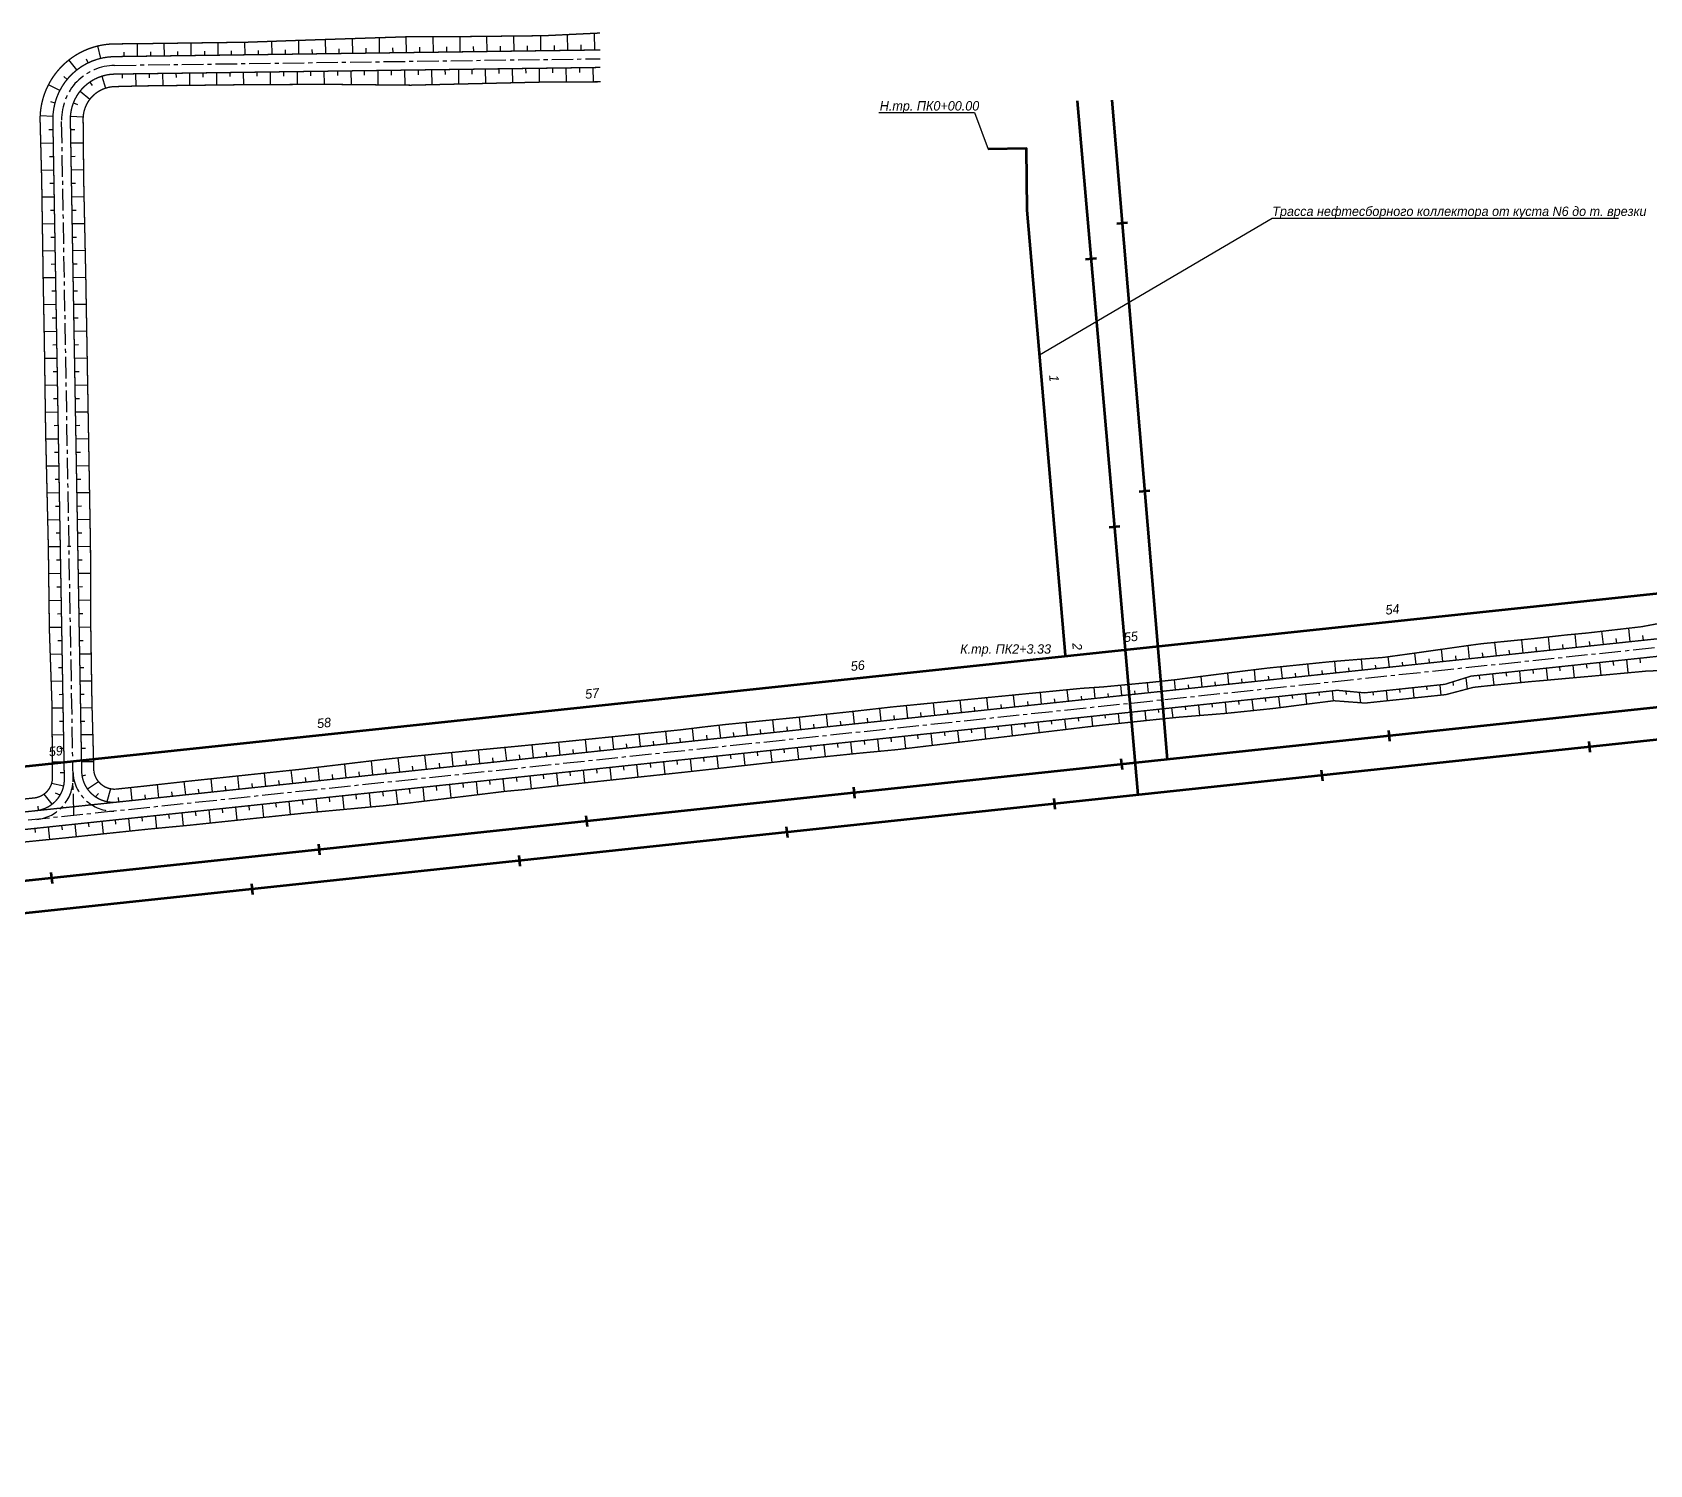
# Model space of a CAD drawing. Extents: x 5370511 to 5386565, y 1010429 to 1053793.
# Drawn here: x 5376221 to 5376822, y 1040066 to 1040598 of the extents above; entities that cross this region are included whole.
import ezdxf

# ---------------------------------------------------------------- set-up
doc = ezdxf.new("R2010")
doc.units = 0
doc.linetypes.add('осевая2', pattern=[12.5, 8, -1.5, 1.5, -1.5])
for name, color, linetype in [('АД_ось', 7, 'CONTINUOUS'), ('АД_откосы', 7, 'CONTINUOUS'), ('ТРАССА_НЕФТЕПРОВОД_ANNO', 7, 'CONTINUOUS')]:
    doc.layers.add(name, color=color, linetype=linetype)
for name, color, linetype, lineweight in [('ГИП_ТРАССА_ВЛ_6', 1, 'CONTINUOUS', 25), ('ГИП_ТРАССА_НЕФТЕПРОВОДА', 6, 'CONTINUOUS', 25), ('ТРАССА_ВЛ', 1, 'CONTINUOUS', 25)]:
    doc.layers.add(name, color=color, linetype=linetype, lineweight=lineweight)
doc.styles.add('D431', font='', dxfattribs={"height": 3.5})
doc.styles.get('D431').set_extended_font_data('Do431', italic=True)

# ---------------------------------------------------------------- blocks, each defined once
blk = doc.blocks.new('ад_откосы')
at = {"layer": 'АД_ось', "color": 253, "linetype": 'осевая2'}
for points in [[(5376236.04, 1040306.83), (5376231.521, 1040565.347, -0.4153191), (5376251.244, 1040585.695), (5376431.8, 1040588.17)], [(5379693.882, 1039665.873), (5379644.05, 1039668.986, -0.0429375), (5379618.617, 1039672.783), (5379407.12, 1039723.2), (5378855.63, 1039870.56), (5378300.052, 1040008.124, 0.0262377), (5378269.156, 1040014.074), (5378244.297, 1040017.521, -0.1476961), (5378212.78, 1040032.016), (5378209.117, 1040035.257, 0.1754352), (5378171.139, 1040050.294), (5378140.141, 1040051.214, -0.0533097), (5378108.542, 1040055.545), (5377962.769, 1040091.636, -0.0161075), (5377900.775, 1040109.122), (5377046.444, 1040380.086, 0.103557), (5376985.281, 1040386.269), (5375889.766, 1040270.121, -0.0423124), (5375864.429, 1040269.587), (5375818.7, 1040272.496, 0.0759127), (5375773.588, 1040268.515), (5375705.831, 1040251.967, -0.0334913), (5375686.057, 1040248.519), (5375342.07, 1040212.048)], [(5376222.356, 1040305.38, 0.3884303), (5376235.773, 1040320.548)], [(5376235.728, 1040323.224, 0.4404985), (5376252.308, 1040308.558)]]:
    blk.add_lwpolyline(points, format="xyb", dxfattribs=at)
at = {"layer": 'АД_откосы'}
blk.add_line((5376234.928, 1040406.826), (5376233.678, 1040406.804), dxfattribs=at)
at = {"layer": 'АД_откосы', "color": 253, "const_width": 0.5}
for points in [[(5376221.58, 1040313.384, 0.3538582), (5376228.11, 1040320.479), (5376228.092, 1040325.163), (5376228.088, 1040326.185), (5376227.906, 1040348.955), (5376226.968, 1040375.833), (5376226.585, 1040406.681), (5376225.584, 1040449), (5376225.128, 1040481.387), (5376224.658, 1040506.662), (5376224.116, 1040543.038), (5376223.527, 1040565.219), (5376223.525, 1040565.441), (5376223.525, 1040565.885), (5376223.532, 1040566.328), (5376223.546, 1040566.772), (5376223.567, 1040567.215), (5376223.595, 1040567.658), (5376223.631, 1040568.1), (5376223.673, 1040568.541), (5376223.722, 1040568.982), (5376223.778, 1040569.422), (5376223.841, 1040569.862), (5376223.911, 1040570.3), (5376223.988, 1040570.736), (5376224.072, 1040571.172), (5376224.163, 1040571.606), (5376224.26, 1040572.039), (5376224.365, 1040572.47), (5376224.476, 1040572.9), (5376224.594, 1040573.327), (5376224.719, 1040573.753), (5376224.851, 1040574.177), (5376224.989, 1040574.598), (5376225.134, 1040575.017), (5376225.285, 1040575.434), (5376225.443, 1040575.849), (5376225.608, 1040576.261), (5376225.779, 1040576.67), (5376225.957, 1040577.077), (5376226.141, 1040577.48), (5376226.331, 1040577.881), (5376226.528, 1040578.279), (5376226.731, 1040578.673), (5376226.94, 1040579.064), (5376227.155, 1040579.452), (5376227.377, 1040579.836), (5376227.604, 1040580.217), (5376227.838, 1040580.594), (5376228.077, 1040580.968), (5376228.323, 1040581.337), (5376228.574, 1040581.703), (5376228.831, 1040582.065), (5376229.094, 1040582.422), (5376229.362, 1040582.776), (5376229.636, 1040583.125), (5376229.915, 1040583.469), (5376230.199, 1040583.809), (5376230.489, 1040584.144), (5376230.785, 1040584.475), (5376231.085, 1040584.801), (5376231.391, 1040585.123), (5376231.701, 1040585.439), (5376232.017, 1040585.751), (5376232.337, 1040586.057), (5376232.662, 1040586.358), (5376232.992, 1040586.654), (5376233.327, 1040586.945), (5376233.666, 1040587.231), (5376234.01, 1040587.511), (5376234.358, 1040587.786), (5376234.71, 1040588.055), (5376235.067, 1040588.318), (5376235.428, 1040588.576), (5376235.793, 1040588.828), (5376236.161, 1040589.074), (5376236.534, 1040589.315), (5376236.91, 1040589.549), (5376237.29, 1040589.778), (5376237.674, 1040590), (5376238.061, 1040590.216), (5376238.451, 1040590.426), (5376238.845, 1040590.63), (5376239.242, 1040590.828), (5376239.642, 1040591.019), (5376240.045, 1040591.204), (5376240.45, 1040591.383), (5376240.859, 1040591.555), (5376241.27, 1040591.721), (5376241.684, 1040591.88), (5376242.101, 1040592.033), (5376242.519, 1040592.179), (5376242.94, 1040592.318), (5376243.363, 1040592.451), (5376243.788, 1040592.576), (5376244.215, 1040592.696), (5376244.644, 1040592.808), (5376245.075, 1040592.914), (5376245.507, 1040593.012), (5376245.939, 1040593.104), (5376246.371, 1040593.188), (5376246.804, 1040593.266), (5376247.238, 1040593.337), (5376247.674, 1040593.401), (5376248.11, 1040593.458), (5376248.547, 1040593.508), (5376248.985, 1040593.551), (5376249.423, 1040593.588), (5376249.862, 1040593.617), (5376250.302, 1040593.64), (5376250.742, 1040593.656), (5376251.181, 1040593.665), (5376261.131, 1040593.757), (5376300.198, 1040594.287), (5376315.171, 1040594.819), (5376330.146, 1040595.327), (5376361.105, 1040596.353), (5376377.406, 1040596.35), (5376410.965, 1040596.716), (5376431.713, 1040597.712)], [(5376222.013, 1040308.612, 0.3884303), (5376232.524, 1040320.493), (5376228.271, 1040565.291, -0.4153191), (5376251.199, 1040588.945), (5376431.755, 1040591.42)], [(5376251.965, 1040311.79, -0.4403044), (5376238.978, 1040323.27), (5376234.77, 1040565.404, -0.4153191), (5376251.288, 1040582.445), (5376431.845, 1040584.92)], [(5376251.543, 1040316.614, -0.3857931), (5376243.502, 1040323.329), (5376243.426, 1040326.451), (5376242.786, 1040349.214), (5376242.372, 1040376.1), (5376242.252, 1040406.953), (5376240.508, 1040506.938), (5376239.725, 1040543.31), (5376239.521, 1040565.673), (5376239.521, 1040565.864), (5376239.525, 1040566.055), (5376239.531, 1040566.246), (5376239.541, 1040566.437), (5376239.553, 1040566.627), (5376239.578, 1040566.913), (5376239.609, 1040567.198), (5376239.647, 1040567.482), (5376239.692, 1040567.765), (5376239.744, 1040568.047), (5376239.802, 1040568.328), (5376239.867, 1040568.607), (5376239.939, 1040568.884), (5376240.017, 1040569.16), (5376240.102, 1040569.434), (5376240.193, 1040569.706), (5376240.291, 1040569.975), (5376240.395, 1040570.242), (5376240.505, 1040570.507), (5376240.622, 1040570.768), (5376240.745, 1040571.027), (5376240.874, 1040571.284), (5376241.009, 1040571.537), (5376241.15, 1040571.787), (5376241.298, 1040572.034), (5376241.451, 1040572.277), (5376241.61, 1040572.516), (5376241.774, 1040572.752), (5376241.944, 1040572.984), (5376242.12, 1040573.211), (5376242.301, 1040573.434), (5376242.487, 1040573.653), (5376242.678, 1040573.867), (5376242.874, 1040574.077), (5376243.076, 1040574.282), (5376243.282, 1040574.482), (5376243.493, 1040574.678), (5376243.708, 1040574.868), (5376243.928, 1040575.053), (5376244.152, 1040575.232), (5376244.381, 1040575.407), (5376244.613, 1040575.575), (5376244.85, 1040575.739), (5376245.091, 1040575.897), (5376245.336, 1040576.049), (5376245.584, 1040576.195), (5376245.835, 1040576.335), (5376246.09, 1040576.47), (5376246.348, 1040576.598), (5376246.609, 1040576.72), (5376246.873, 1040576.836), (5376247.139, 1040576.945), (5376247.408, 1040577.048), (5376247.679, 1040577.145), (5376247.953, 1040577.235), (5376248.229, 1040577.319), (5376248.506, 1040577.396), (5376248.785, 1040577.466), (5376249.066, 1040577.53), (5376249.349, 1040577.587), (5376249.632, 1040577.637), (5376249.917, 1040577.681), (5376250.203, 1040577.717), (5376250.796, 1040577.772), (5376251.401, 1040577.797), (5376261.348, 1040578.052), (5376300.415, 1040578.508), (5376330.377, 1040578.63), (5376361.354, 1040578.322), (5376411.202, 1040579.495), (5376431.963, 1040579.573)], [(5379694.084, 1039669.117), (5379644.253, 1039672.229, -0.0429375), (5379619.37, 1039675.944), (5379407.916, 1039726.351), (5378856.44, 1039873.708), (5378300.833, 1040011.278, 0.0262377), (5378269.602, 1040017.293), (5378244.743, 1040020.74, -0.1476961), (5378214.934, 1040034.45), (5378211.271, 1040037.691, 0.1754352), (5378171.235, 1040053.543), (5378140.238, 1040054.463, -0.0533097), (5378109.323, 1040058.699), (5377963.55, 1040094.791, -0.0161075), (5377901.757, 1040112.22), (5377047.427, 1040383.184, 0.103557), (5376984.939, 1040389.501), (5375889.423, 1040273.353, -0.0423124), (5375864.635, 1040272.831), (5375818.906, 1040275.739, 0.0759127), (5375772.817, 1040271.672), (5375705.06, 1040255.124, -0.0334913), (5375685.715, 1040251.751), (5375432.202, 1040224.872)]]:
    blk.add_lwpolyline(points, format="xyb", dxfattribs=at)
at = {"layer": 'АД_откосы', "color": 253}
for points in [[(5376359.735, 1040590.425), (5376359.653, 1040596.305)], [(5376369.734, 1040590.563), (5376369.654, 1040596.352)], [(5376379.733, 1040590.701), (5376379.654, 1040596.375)], [(5376389.732, 1040590.839), (5376389.654, 1040596.484)], [(5376399.731, 1040590.977), (5376399.653, 1040596.593)], [(5376409.73, 1040591.115), (5376409.653, 1040596.702)], [(5376419.729, 1040591.253), (5376419.648, 1040597.133)], [(5376429.728, 1040591.391), (5376429.642, 1040597.613)], [(5376246.13, 1040588.29), (5376245.026, 1040592.902)], [(5376254.745, 1040588.975), (5376254.723, 1040590.556)], [(5376259.744, 1040589.044), (5376259.679, 1040593.743)], [(5376264.744, 1040589.113), (5376264.722, 1040590.68)], [(5376269.743, 1040589.182), (5376269.678, 1040593.873)], [(5376274.743, 1040589.251), (5376274.721, 1040590.815)], [(5376279.742, 1040589.32), (5376279.678, 1040594.009)], [(5376284.742, 1040589.389), (5376284.72, 1040590.952)], [(5376289.741, 1040589.458), (5376289.677, 1040594.144)], [(5376294.741, 1040589.527), (5376294.719, 1040591.089)], [(5376299.74, 1040589.596), (5376299.676, 1040594.28)], [(5376304.74, 1040589.665), (5376304.718, 1040591.227)], [(5376309.739, 1040589.735), (5376309.672, 1040594.626)], [(5376314.739, 1040589.804), (5376314.716, 1040591.434)], [(5376319.738, 1040589.873), (5376319.668, 1040594.974)], [(5376324.738, 1040589.942), (5376324.714, 1040591.642)], [(5376329.737, 1040590.011), (5376329.664, 1040595.311)], [(5376334.737, 1040590.08), (5376334.713, 1040591.846)], [(5376339.737, 1040590.149), (5376339.661, 1040595.642)], [(5376344.736, 1040590.218), (5376344.711, 1040592.049)], [(5376349.736, 1040590.287), (5376349.657, 1040595.974)], [(5376354.735, 1040590.356), (5376354.709, 1040592.251)], [(5376364.734, 1040590.494), (5376364.707, 1040592.454)], [(5376374.733, 1040590.632), (5376374.707, 1040592.561)], [(5376384.732, 1040590.77), (5376384.706, 1040592.661)], [(5376394.731, 1040590.908), (5376394.705, 1040592.789)], [(5376404.73, 1040591.046), (5376404.704, 1040592.918)], [(5376414.729, 1040591.184), (5376414.704, 1040593.046)], [(5376424.728, 1040591.322), (5376424.701, 1040593.282)], [(5376237.196, 1040583.972), (5376234.263, 1040587.711)], [(5376241.43, 1040586.613), (5376240.741, 1040588.039)], [(5376364.035, 1040583.983), (5376364.06, 1040582.127)], [(5376369.034, 1040584.052), (5376369.111, 1040578.504)], [(5376374.034, 1040584.121), (5376374.059, 1040582.272)], [(5376379.033, 1040584.19), (5376379.108, 1040578.74)], [(5376384.033, 1040584.259), (5376384.058, 1040582.443)], [(5376389.032, 1040584.328), (5376389.106, 1040578.975)], [(5376394.032, 1040584.398), (5376394.056, 1040582.613)], [(5376399.031, 1040584.467), (5376399.104, 1040579.21)], [(5376404.031, 1040584.536), (5376404.055, 1040582.783)], [(5376409.03, 1040584.605), (5376409.102, 1040579.446)], [(5376414.03, 1040584.674), (5376414.054, 1040582.954)], [(5376419.029, 1040584.743), (5376419.101, 1040579.525)], [(5376424.029, 1040584.812), (5376424.053, 1040583.072)], [(5376429.028, 1040584.881), (5376429.102, 1040579.562)], [(5376230.875, 1040576.323), (5376226.642, 1040578.502)], [(5376233.623, 1040580.489), (5376232.399, 1040581.499)], [(5376242.012, 1040579.451), (5376242.901, 1040578.167)], [(5376246.484, 1040581.646), (5376247.889, 1040577.214)], [(5376254.045, 1040582.465), (5376254.066, 1040580.916)], [(5376259.045, 1040582.534), (5376259.107, 1040577.995)], [(5376264.044, 1040582.603), (5376264.065, 1040581.09)], [(5376269.044, 1040582.672), (5376269.106, 1040578.143)], [(5376274.043, 1040582.741), (5376274.064, 1040581.231)], [(5376279.043, 1040582.81), (5376279.106, 1040578.259)], [(5376284.042, 1040582.879), (5376284.063, 1040581.362)], [(5376289.042, 1040582.948), (5376289.105, 1040578.376)], [(5376294.041, 1040583.017), (5376294.062, 1040581.493)], [(5376299.041, 1040583.086), (5376299.104, 1040578.492)], [(5376304.04, 1040583.155), (5376304.061, 1040581.624)], [(5376309.04, 1040583.224), (5376309.104, 1040578.543)], [(5376314.039, 1040583.293), (5376314.061, 1040581.733)], [(5376319.039, 1040583.362), (5376319.105, 1040578.584)], [(5376324.038, 1040583.431), (5376324.06, 1040581.839)], [(5376329.038, 1040583.5), (5376329.105, 1040578.625)], [(5376334.037, 1040583.569), (5376334.06, 1040581.944)], [(5376339.037, 1040583.638), (5376339.107, 1040578.543)], [(5376344.036, 1040583.707), (5376344.06, 1040582.009)], [(5376349.036, 1040583.776), (5376349.11, 1040578.444)], [(5376354.036, 1040583.845), (5376354.06, 1040582.068)], [(5376359.035, 1040583.914), (5376359.112, 1040578.344)], [(5376229.08, 1040571.666), (5376227.543, 1040572.076)], [(5376238.383, 1040576.038), (5376242.065, 1040573.141)], [(5376228.32, 1040566.734), (5376223.554, 1040566.951)], [(5376234.836, 1040566.846), (5376239.546, 1040566.517)], [(5376235.919, 1040571.709), (5376237.387, 1040571.142)], [(5376228.361, 1040561.735), (5376226.796, 1040561.708)], [(5376234.86, 1040561.848), (5376236.411, 1040561.875)], [(5376228.448, 1040556.736), (5376223.755, 1040556.654)], [(5376234.947, 1040556.849), (5376239.601, 1040556.93)], [(5376228.534, 1040551.737), (5376227.001, 1040551.71)], [(5376235.033, 1040551.849), (5376236.557, 1040551.876)], [(5376228.621, 1040546.737), (5376224.02, 1040546.657)], [(5376235.12, 1040546.85), (5376239.692, 1040546.93)], [(5376235.207, 1040541.851), (5376236.73, 1040541.877)], [(5376228.795, 1040536.739), (5376224.211, 1040536.659)], [(5376228.708, 1040541.738), (5376227.18, 1040541.712)], [(5376235.294, 1040536.852), (5376239.863, 1040536.931)], [(5376228.882, 1040531.74), (5376227.346, 1040531.713)], [(5376235.381, 1040531.853), (5376236.918, 1040531.879)], [(5376228.969, 1040526.74), (5376224.36, 1040526.66)], [(5376235.468, 1040526.853), (5376240.078, 1040526.933)], [(5376229.056, 1040521.741), (5376227.511, 1040521.714)], [(5376235.555, 1040521.854), (5376237.105, 1040521.881)], [(5376229.142, 1040516.742), (5376224.509, 1040516.661)], [(5376235.641, 1040516.855), (5376240.293, 1040516.936)], [(5376235.728, 1040511.856), (5376237.293, 1040511.883)], [(5376229.316, 1040506.743), (5376224.658, 1040506.662)], [(5376229.229, 1040511.743), (5376227.677, 1040511.716)], [(5376235.815, 1040506.856), (5376240.508, 1040506.938)], [(5376229.403, 1040501.744), (5376227.854, 1040501.717)], [(5376235.902, 1040501.857), (5376237.467, 1040501.884)], [(5376229.49, 1040496.745), (5376224.844, 1040496.664)], [(5376235.989, 1040496.858), (5376240.683, 1040496.939)], [(5376229.577, 1040491.746), (5376228.032, 1040491.719)], [(5376236.076, 1040491.859), (5376237.641, 1040491.886)], [(5376229.664, 1040486.746), (5376225.03, 1040486.666)], [(5376229.75, 1040481.747), (5376228.203, 1040481.72)], [(5376236.163, 1040486.859), (5376240.857, 1040486.941)], [(5376236.249, 1040481.86), (5376237.814, 1040481.887)], [(5376229.837, 1040476.748), (5376225.194, 1040476.667)], [(5376236.336, 1040476.861), (5376241.031, 1040476.942)], [(5376229.924, 1040471.749), (5376228.366, 1040471.722)], [(5376236.423, 1040471.862), (5376237.988, 1040471.889)], [(5376230.011, 1040466.749), (5376225.335, 1040466.668)], [(5376236.51, 1040466.862), (5376241.206, 1040466.944)], [(5376230.098, 1040461.75), (5376228.528, 1040461.723)], [(5376236.597, 1040461.863), (5376238.162, 1040461.89)], [(5376230.185, 1040456.751), (5376225.476, 1040456.669)], [(5376230.272, 1040451.752), (5376228.698, 1040451.724)], [(5376236.684, 1040456.864), (5376241.38, 1040456.945)], [(5376236.771, 1040451.865), (5376238.336, 1040451.892)], [(5376230.358, 1040446.752), (5376225.639, 1040446.67)], [(5376236.857, 1040446.865), (5376241.554, 1040446.947)], [(5376230.445, 1040441.753), (5376228.893, 1040441.726)], [(5376236.944, 1040441.866), (5376238.51, 1040441.893)], [(5376230.532, 1040436.754), (5376225.875, 1040436.673)], [(5376237.031, 1040436.867), (5376241.729, 1040436.948)], [(5376230.619, 1040431.755), (5376229.088, 1040431.728)], [(5376237.118, 1040431.868), (5376238.684, 1040431.895)], [(5376230.706, 1040426.755), (5376226.112, 1040426.676)], [(5376230.793, 1040421.756), (5376229.282, 1040421.73)], [(5376237.205, 1040426.868), (5376241.903, 1040426.95)], [(5376237.292, 1040421.869), (5376238.858, 1040421.896)], [(5376230.88, 1040416.757), (5376226.348, 1040416.678)], [(5376237.379, 1040416.87), (5376242.077, 1040416.951)], [(5376230.966, 1040411.758), (5376229.477, 1040411.732)], [(5376237.465, 1040411.871), (5376239.032, 1040411.898)], [(5376231.053, 1040406.758), (5376226.585, 1040406.681)], [(5376237.552, 1040406.871), (5376242.252, 1040406.953)], [(5376231.14, 1040401.759), (5376229.634, 1040401.733)], [(5376237.639, 1040401.872), (5376239.161, 1040401.899)], [(5376231.227, 1040396.76), (5376226.709, 1040396.681)], [(5376231.314, 1040391.761), (5376229.791, 1040391.734)], [(5376237.726, 1040396.873), (5376242.291, 1040396.952)], [(5376237.813, 1040391.874), (5376239.289, 1040391.899)], [(5376231.401, 1040386.761), (5376226.833, 1040386.682)], [(5376237.9, 1040386.874), (5376242.329, 1040386.951)], [(5376231.488, 1040381.762), (5376229.949, 1040381.735)], [(5376237.987, 1040381.875), (5376239.418, 1040381.9)], [(5376231.574, 1040376.763), (5376226.957, 1040376.683)], [(5376238.073, 1040376.876), (5376242.368, 1040376.951)], [(5376794.762, 1040369.337), (5376794.24, 1040374.258)], [(5376804.706, 1040370.392), (5376804.185, 1040375.307)], [(5376814.65, 1040371.446), (5376814.119, 1040376.455)], [(5376819.622, 1040371.973), (5376819.429, 1040373.795)], [(5376231.661, 1040371.764), (5376230.174, 1040371.738)], [(5376238.16, 1040371.877), (5376239.582, 1040371.901)], [(5376745.04, 1040364.066), (5376744.558, 1040368.611)], [(5376754.984, 1040365.12), (5376754.465, 1040370.017)], [(5376764.929, 1040366.175), (5376764.398, 1040371.179)], [(5376769.901, 1040366.702), (5376769.727, 1040368.347)], [(5376774.873, 1040367.229), (5376774.35, 1040372.164)], [(5376779.845, 1040367.756), (5376779.671, 1040369.398)], [(5376784.817, 1040368.283), (5376784.295, 1040373.208)], [(5376789.79, 1040368.81), (5376789.616, 1040370.45)], [(5376799.734, 1040369.865), (5376799.56, 1040371.503)], [(5376809.678, 1040370.919), (5376809.501, 1040372.589)], [(5376231.748, 1040366.764), (5376227.287, 1040366.687)], [(5376231.835, 1040361.765), (5376230.406, 1040361.74)], [(5376238.247, 1040366.877), (5376242.513, 1040366.952)], [(5376238.334, 1040361.878), (5376239.749, 1040361.903)], [(5376685.375, 1040357.74), (5376684.908, 1040362.142)], [(5376695.319, 1040358.794), (5376694.856, 1040363.158)], [(5376705.263, 1040359.849), (5376704.809, 1040364.138)], [(5376710.235, 1040360.376), (5376710.092, 1040361.727)], [(5376715.208, 1040360.903), (5376714.778, 1040364.955)], [(5376720.18, 1040361.43), (5376720.042, 1040362.726)], [(5376725.152, 1040361.957), (5376724.74, 1040365.844)], [(5376730.124, 1040362.484), (5376729.976, 1040363.883)], [(5376735.096, 1040363.012), (5376734.651, 1040367.206)], [(5376740.068, 1040363.539), (5376739.907, 1040365.054)], [(5376750.012, 1040364.593), (5376749.839, 1040366.225)], [(5376759.957, 1040365.647), (5376759.78, 1040367.315)], [(5376783.413, 1040361.598), (5376783.884, 1040357.149)], [(5376788.385, 1040362.125), (5376788.547, 1040360.59)], [(5376793.357, 1040362.652), (5376793.845, 1040358.048)], [(5376798.329, 1040363.179), (5376798.498, 1040361.592)], [(5376803.301, 1040363.706), (5376803.806, 1040358.944)], [(5376808.273, 1040364.234), (5376808.446, 1040362.602)], [(5376813.246, 1040364.761), (5376813.765, 1040359.865)], [(5376818.218, 1040365.288), (5376818.401, 1040363.557)], [(5376231.922, 1040356.766), (5376227.636, 1040356.692)], [(5376238.421, 1040356.879), (5376242.667, 1040356.953)], [(5376635.653, 1040352.469), (5376635.257, 1040356.209)], [(5376645.598, 1040353.523), (5376645.201, 1040357.266)], [(5376655.542, 1040354.577), (5376655.123, 1040358.531)], [(5376660.514, 1040355.104), (5376660.367, 1040356.493)], [(5376665.486, 1040355.632), (5376665.044, 1040359.798)], [(5376670.458, 1040356.159), (5376670.305, 1040357.608)], [(5376675.43, 1040356.686), (5376674.969, 1040361.033)], [(5376680.402, 1040357.213), (5376680.247, 1040358.68)], [(5376690.347, 1040358.267), (5376690.192, 1040359.722)], [(5376700.291, 1040359.322), (5376700.14, 1040360.751)], [(5376748.697, 1040356.617), (5376748.845, 1040355.218)], [(5376753.621, 1040358.04), (5376754.067, 1040353.843)], [(5376758.552, 1040358.962), (5376758.701, 1040357.554)], [(5376763.524, 1040359.489), (5376763.972, 1040355.266)], [(5376768.496, 1040360.016), (5376768.648, 1040358.583)], [(5376773.468, 1040360.543), (5376773.924, 1040356.242)], [(5376778.44, 1040361.071), (5376778.598, 1040359.588)], [(5376232.009, 1040351.767), (5376230.618, 1040351.743)], [(5376238.508, 1040351.88), (5376239.926, 1040351.904)], [(5376566.043, 1040345.089), (5376565.558, 1040349.669)], [(5376575.988, 1040346.143), (5376575.51, 1040350.648)], [(5376585.932, 1040347.197), (5376585.463, 1040351.622)], [(5376595.876, 1040348.251), (5376595.415, 1040352.599)], [(5376600.848, 1040348.779), (5376600.697, 1040350.202)], [(5376605.82, 1040349.306), (5376605.368, 1040353.577)], [(5376610.793, 1040349.833), (5376610.649, 1040351.183)], [(5376615.765, 1040350.36), (5376615.335, 1040354.41)], [(5376620.737, 1040350.887), (5376620.601, 1040352.17)], [(5376625.709, 1040351.414), (5376625.301, 1040355.263)], [(5376630.681, 1040351.941), (5376630.549, 1040353.188)], [(5376640.626, 1040352.996), (5376640.493, 1040354.243)], [(5376650.57, 1040354.05), (5376650.43, 1040355.368)], [(5376669.054, 1040349.473), (5376669.201, 1040348.086)], [(5376674.026, 1040350.001), (5376674.467, 1040345.838)], [(5376678.998, 1040350.528), (5376679.144, 1040349.151)], [(5376683.97, 1040351.055), (5376684.408, 1040346.924)], [(5376688.942, 1040351.582), (5376689.08, 1040350.28)], [(5376693.914, 1040352.109), (5376694.328, 1040348.203)], [(5376698.886, 1040352.636), (5376699.018, 1040351.401)], [(5376703.858, 1040353.163), (5376704.251, 1040349.457)], [(5376708.921, 1040352.978), (5376709.05, 1040351.764)], [(5376713.975, 1040352.592), (5376714.382, 1040348.752)], [(5376719.045, 1040352.762), (5376719.17, 1040351.587)], [(5376723.964, 1040353.268), (5376724.337, 1040349.743)], [(5376728.908, 1040353.796), (5376729.044, 1040352.521)], [(5376733.894, 1040354.414), (5376734.299, 1040350.588)], [(5376738.91, 1040354.866), (5376739.055, 1040353.501)], [(5376743.853, 1040355.333), (5376744.264, 1040351.456)], [(5376232.096, 1040346.768), (5376227.924, 1040346.695)], [(5376238.595, 1040346.88), (5376242.849, 1040346.954)], [(5376516.322, 1040339.817), (5376515.83, 1040344.464)], [(5376526.266, 1040340.871), (5376525.772, 1040345.53)], [(5376536.21, 1040341.926), (5376535.709, 1040346.663)], [(5376541.183, 1040342.453), (5376541.016, 1040344.03)], [(5376546.155, 1040342.98), (5376545.653, 1040347.712)], [(5376551.127, 1040343.507), (5376550.962, 1040345.059)], [(5376556.099, 1040344.034), (5376555.606, 1040348.691)], [(5376561.071, 1040344.561), (5376560.909, 1040346.088)], [(5376571.016, 1040345.616), (5376570.856, 1040347.117)], [(5376580.96, 1040346.67), (5376580.803, 1040348.145)], [(5376590.904, 1040347.724), (5376590.751, 1040349.174)], [(5376614.36, 1040343.675), (5376614.751, 1040339.987)], [(5376619.332, 1040344.202), (5376619.462, 1040342.981)], [(5376624.304, 1040344.729), (5376624.693, 1040341.066)], [(5376629.276, 1040345.256), (5376629.406, 1040344.033)], [(5376634.248, 1040345.783), (5376634.638, 1040342.115)], [(5376639.221, 1040346.31), (5376639.352, 1040345.078)], [(5376644.193, 1040346.838), (5376644.585, 1040343.142)], [(5376649.165, 1040347.365), (5376649.303, 1040346.067)], [(5376654.137, 1040347.892), (5376654.55, 1040343.998)], [(5376659.109, 1040348.419), (5376659.255, 1040347.042)], [(5376664.081, 1040348.946), (5376664.519, 1040344.815)], [(5376232.182, 1040341.768), (5376230.761, 1040341.744)], [(5376238.681, 1040341.881), (5376240.136, 1040341.906)], [(5376456.656, 1040333.491), (5376456.166, 1040338.121)], [(5376466.601, 1040334.545), (5376466.104, 1040339.23)], [(5376476.545, 1040335.6), (5376476.036, 1040340.399)], [(5376481.517, 1040336.127), (5376481.349, 1040337.714)], [(5376486.489, 1040336.654), (5376485.984, 1040341.416)], [(5376491.461, 1040337.181), (5376491.295, 1040338.746)], [(5376496.434, 1040337.709), (5376495.936, 1040342.402)], [(5376501.406, 1040338.236), (5376501.242, 1040339.781)], [(5376506.378, 1040338.763), (5376505.886, 1040343.397)], [(5376511.35, 1040339.29), (5376511.186, 1040340.839)], [(5376521.294, 1040340.344), (5376521.129, 1040341.897)], [(5376531.238, 1040341.398), (5376531.071, 1040342.977)], [(5376559.666, 1040337.876), (5376559.82, 1040336.431)], [(5376564.639, 1040338.403), (5376565.098, 1040334.068)], [(5376569.611, 1040338.93), (5376569.759, 1040337.529)], [(5376574.583, 1040339.458), (5376575.029, 1040335.253)], [(5376579.555, 1040339.985), (5376579.699, 1040338.625)], [(5376584.527, 1040340.512), (5376584.96, 1040336.432)], [(5376589.499, 1040341.039), (5376589.639, 1040339.724)], [(5376594.472, 1040341.566), (5376594.89, 1040337.621)], [(5376599.444, 1040342.093), (5376599.579, 1040340.823)], [(5376604.416, 1040342.62), (5376604.82, 1040338.809)], [(5376609.388, 1040343.147), (5376609.518, 1040341.918)], [(5376232.269, 1040336.769), (5376228.004, 1040336.695)], [(5376232.356, 1040331.77), (5376230.903, 1040331.745)], [(5376238.768, 1040336.882), (5376243.131, 1040336.958)], [(5376238.855, 1040331.883), (5376240.345, 1040331.909)], [(5376396.991, 1040327.165), (5376396.462, 1040332.152)], [(5376406.935, 1040328.22), (5376406.417, 1040333.109)], [(5376416.879, 1040329.274), (5376416.371, 1040334.074)], [(5376426.824, 1040330.328), (5376426.319, 1040335.084)], [(5376431.796, 1040330.856), (5376431.629, 1040332.427)], [(5376436.768, 1040331.383), (5376436.268, 1040336.096)], [(5376441.74, 1040331.91), (5376441.575, 1040333.467)], [(5376446.712, 1040332.437), (5376446.217, 1040337.108)], [(5376451.684, 1040332.964), (5376451.521, 1040334.507)], [(5376461.628, 1040334.018), (5376461.463, 1040335.58)], [(5376471.573, 1040335.073), (5376471.403, 1040336.672)], [(5376500.001, 1040331.55), (5376500.157, 1040330.078)], [(5376504.973, 1040332.077), (5376505.441, 1040327.661)], [(5376509.945, 1040332.605), (5376510.102, 1040331.124)], [(5376514.917, 1040333.132), (5376515.388, 1040328.689)], [(5376519.89, 1040333.659), (5376520.048, 1040332.167)], [(5376524.862, 1040334.186), (5376525.336, 1040329.71)], [(5376529.834, 1040334.713), (5376529.995, 1040333.191)], [(5376534.806, 1040335.24), (5376535.29, 1040330.673)], [(5376539.778, 1040335.767), (5376539.94, 1040334.235)], [(5376544.75, 1040336.295), (5376545.237, 1040331.698)], [(5376549.722, 1040336.822), (5376549.88, 1040335.333)], [(5376554.694, 1040337.349), (5376555.168, 1040332.883)], [(5376232.443, 1040326.771), (5376228.084, 1040326.695)], [(5376238.942, 1040326.883), (5376243.412, 1040326.961)], [(5376337.325, 1040320.84), (5376336.782, 1040325.961)], [(5376347.27, 1040321.894), (5376346.713, 1040327.144)], [(5376357.214, 1040322.948), (5376356.65, 1040328.264)], [(5376367.158, 1040324.002), (5376366.6, 1040329.266)], [(5376372.13, 1040324.53), (5376371.947, 1040326.258)], [(5376377.103, 1040325.057), (5376376.552, 1040330.243)], [(5376382.074, 1040325.584), (5376381.895, 1040327.282)], [(5376387.046, 1040326.111), (5376386.506, 1040331.205)], [(5376392.019, 1040326.638), (5376391.842, 1040328.3)], [(5376401.963, 1040327.693), (5376401.79, 1040329.323)], [(5376411.907, 1040328.747), (5376411.738, 1040330.347)], [(5376421.852, 1040329.801), (5376421.684, 1040331.386)], [(5376445.308, 1040325.752), (5376445.803, 1040321.082)], [(5376450.28, 1040326.279), (5376450.444, 1040324.726)], [(5376455.252, 1040326.806), (5376455.746, 1040322.148)], [(5376460.224, 1040327.333), (5376460.388, 1040325.787)], [(5376465.196, 1040327.86), (5376465.688, 1040323.223)], [(5376470.168, 1040328.387), (5376470.331, 1040326.857)], [(5376475.14, 1040328.915), (5376475.627, 1040324.325)], [(5376480.112, 1040329.442), (5376480.272, 1040327.931)], [(5376485.084, 1040329.969), (5376485.565, 1040325.437)], [(5376490.057, 1040330.496), (5376490.215, 1040329.005)], [(5376495.029, 1040331.023), (5376495.503, 1040326.549)], [(5376232.53, 1040322.744), (5376231.033, 1040322.718)], [(5376239.226, 1040321.601), (5376240.542, 1040321.91)], [(5376241.123, 1040316.764), (5376245.192, 1040319.466)], [(5376277.66, 1040314.514), (5376277.14, 1040319.419)], [(5376287.604, 1040315.568), (5376287.084, 1040320.479)], [(5376297.548, 1040316.622), (5376297.027, 1040321.536)], [(5376307.493, 1040317.677), (5376306.971, 1040322.594)], [(5376312.464, 1040318.204), (5376312.291, 1040319.841)], [(5376317.437, 1040318.731), (5376316.916, 1040323.642)], [(5376322.409, 1040319.258), (5376322.232, 1040320.922)], [(5376327.381, 1040319.785), (5376326.852, 1040324.777)], [(5376332.353, 1040320.313), (5376332.172, 1040322.02)], [(5376342.297, 1040321.367), (5376342.112, 1040323.117)], [(5376352.242, 1040322.421), (5376352.054, 1040324.193)], [(5376362.186, 1040323.475), (5376362, 1040325.23)], [(5376385.642, 1040319.426), (5376386.159, 1040314.548)], [(5376390.614, 1040319.953), (5376390.781, 1040318.382)], [(5376395.586, 1040320.48), (5376396.086, 1040315.766)], [(5376400.558, 1040321.007), (5376400.727, 1040319.414)], [(5376405.53, 1040321.534), (5376406.037, 1040316.755)], [(5376410.502, 1040322.062), (5376410.669, 1040320.489)], [(5376415.475, 1040322.589), (5376415.975, 1040317.871)], [(5376420.447, 1040323.116), (5376420.613, 1040321.552)], [(5376425.419, 1040323.643), (5376425.916, 1040318.95)], [(5376430.391, 1040324.17), (5376430.557, 1040322.61)], [(5376435.363, 1040324.697), (5376435.859, 1040320.016)], [(5376440.335, 1040325.224), (5376440.5, 1040323.668)], [(5376227.953, 1040310.994), (5376225.02, 1040314.805)], [(5376232.374, 1040317.759), (5376227.801, 1040318.759)], [(5376230.951, 1040314.422), (5376229.304, 1040315.075)], [(5376245.292, 1040314.949), (5376244.09, 1040313.806)], [(5376249.64, 1040316.771), (5376248.336, 1040311.97)], [(5376252.799, 1040311.878), (5376252.629, 1040313.484)], [(5376257.771, 1040312.405), (5376257.26, 1040317.224)], [(5376262.743, 1040312.932), (5376262.572, 1040314.549)], [(5376267.715, 1040313.46), (5376267.201, 1040318.308)], [(5376272.688, 1040313.987), (5376272.514, 1040315.622)], [(5376282.632, 1040315.041), (5376282.458, 1040316.678)], [(5376292.576, 1040316.095), (5376292.402, 1040317.733)], [(5376302.521, 1040317.15), (5376302.347, 1040318.789)], [(5376330.948, 1040313.627), (5376331.128, 1040311.935)], [(5376335.92, 1040314.154), (5376336.459, 1040309.077)], [(5376340.893, 1040314.681), (5376341.077, 1040312.944)], [(5376345.865, 1040315.209), (5376346.417, 1040309.998)], [(5376350.837, 1040315.736), (5376351.023, 1040313.983)], [(5376355.809, 1040316.263), (5376356.367, 1040311.004)], [(5376360.781, 1040316.79), (5376360.964, 1040315.068)], [(5376365.753, 1040317.317), (5376366.301, 1040312.151)], [(5376370.726, 1040317.844), (5376370.903, 1040316.169)], [(5376375.698, 1040318.371), (5376376.23, 1040313.345)], [(5376380.67, 1040318.899), (5376380.842, 1040317.273)], [(5376222.966, 1040308.715), (5376222.798, 1040310.304)], [(5376276.255, 1040307.828), (5376276.768, 1040302.995)], [(5376281.227, 1040308.356), (5376281.399, 1040306.734)], [(5376286.199, 1040308.883), (5376286.715, 1040304.017)], [(5376291.171, 1040309.41), (5376291.344, 1040307.786)], [(5376296.144, 1040309.937), (5376296.66, 1040305.066)], [(5376301.116, 1040310.464), (5376301.288, 1040308.839)], [(5376306.088, 1040310.991), (5376306.605, 1040306.116)], [(5376311.06, 1040311.519), (5376311.232, 1040309.892)], [(5376316.032, 1040312.046), (5376316.549, 1040307.165)], [(5376321.004, 1040312.573), (5376321.179, 1040310.925)], [(5376325.977, 1040313.1), (5376326.5, 1040308.156)], [(5376221.561, 1040302.03), (5376221.725, 1040300.486)], [(5376226.534, 1040302.557), (5376227.025, 1040297.925)], [(5376231.506, 1040303.084), (5376231.671, 1040301.525)], [(5376236.478, 1040303.611), (5376236.974, 1040298.934)], [(5376241.45, 1040304.138), (5376241.615, 1040302.58)], [(5376246.422, 1040304.666), (5376246.918, 1040299.989)], [(5376251.394, 1040305.193), (5376251.56, 1040303.632)], [(5376256.367, 1040305.72), (5376256.863, 1040301.037)], [(5376261.338, 1040306.247), (5376261.505, 1040304.675)], [(5376266.31, 1040306.774), (5376266.811, 1040302.057)], [(5376271.283, 1040307.301), (5376271.454, 1040305.69)]]:
    blk.add_lwpolyline(points, dxfattribs=at)
at = {"layer": 'АД_откосы', "color": 253, "const_width": 0.5}
for points in [[(5376837.874, 1040380.578), (5376819.3, 1040377.078), (5376818.495, 1040376.959), (5376817.424, 1040376.837), (5376798.563, 1040374.658), (5376798.353, 1040374.642), (5376790.939, 1040373.95), (5376780.688, 1040372.806), (5376779.204, 1040372.644), (5376759.389, 1040370.683), (5376754.701, 1040370.05), (5376734.196, 1040367.141), (5376722.959, 1040365.599), (5376713.615, 1040364.864), (5376702.998, 1040363.989), (5376681.468, 1040361.792), (5376679.812, 1040361.62), (5376671.019, 1040360.547), (5376662.229, 1040359.44), (5376645.465, 1040357.294), (5376636.926, 1040356.367), (5376618.603, 1040354.627), (5376610.729, 1040354.104), (5376580.645, 1040351.148), (5376579.811, 1040351.071), (5376540.195, 1040347.175), (5376526.255, 1040345.582), (5376504.719, 1040343.272), (5376478.36, 1040340.661), (5376471.356, 1040339.872), (5376461.314, 1040338.644), (5376416.877, 1040334.123), (5376400.62, 1040332.547), (5376381.407, 1040330.72), (5376358.695, 1040328.491), (5376349.194, 1040327.44), (5376320.225, 1040323.988), (5376311.867, 1040323.115), (5376277.577, 1040319.468), (5376262.57, 1040317.79), (5376251.543, 1040316.614)], [(5376839.946, 1040361.028), (5376821.052, 1040360.556), (5376819.17, 1040360.365), (5376800.263, 1040358.616), (5376800.054, 1040358.6), (5376792.637, 1040357.94), (5376782.363, 1040357.011), (5376777.763, 1040356.619), (5376761.054, 1040354.98), (5376756.353, 1040354.461), (5376746.161, 1040351.77), (5376716.14, 1040348.624), (5376704.535, 1040349.493), (5376692.283, 1040347.944), (5376683.063, 1040346.75), (5376681.409, 1040346.556), (5376665.293, 1040344.888), (5376663.787, 1040344.746), (5376646.94, 1040343.381), (5376638.395, 1040342.512), (5376617.807, 1040340.339), (5376612.256, 1040339.699), (5376582.239, 1040336.106), (5376581.408, 1040336.014), (5376541.878, 1040331.297), (5376527.91, 1040329.973), (5376506.363, 1040327.764), (5376473.036, 1040324.035), (5376462.98, 1040322.923), (5376418.569, 1040318.163), (5376402.339, 1040316.34), (5376399.448, 1040316.093), (5376395.882, 1040315.746), (5376383.161, 1040314.178), (5376360.502, 1040311.453), (5376350.998, 1040310.421), (5376321.948, 1040307.735), (5376279.298, 1040303.234), (5376264.263, 1040301.817), (5376239.549, 1040299.213), (5376236.531, 1040298.886), (5376205.762, 1040295.774)], [(5376221.58, 1040313.384), (5376204.094, 1040311.513)]]:
    blk.add_lwpolyline(points, dxfattribs=at)
at = {"layer": 'АД_откосы', "color": 253}
blk.add_lwpolyline([(5377433.094, 1040254.044, 0.5, 0.5, 0), (5377045.462, 1040376.988, 0.5, 0.5, 0.103557), (5376985.624, 1040383.037, 0.5, 0.5, 0), (5376755.489, 1040358.638, 0.5, 0.5, 0), (5376745.756, 1040355.595, 0.5, 0.5, 0), (5376715.923, 1040352.432, 0.5, 0.5, 0), (5376705.768, 1040353.366, 0.5, 0.5, 0), (5375890.108, 1040266.889, 0.5, 0.5, -0.0423124), (5375864.223, 1040266.344, 0.5, 0.5, 0), (5375818.493, 1040269.253, 0.5, 0.5, 0.0759127), (5375774.359, 1040265.358, 0.5, 0.5, 0), (5375706.603, 1040248.809, 0.5, 0.5, -0.0334913), (5375686.4, 1040245.288, 0.5, 0.5, 0), (5375432.888, 1040218.408, 0, 0, 0)], format="xyseb", dxfattribs=at)
blk = doc.blocks.new('пк_ВЛ')
at = {"layer": 'ТРАССА_ВЛ', "lineweight": 60}
blk.add_lwpolyline([(0, 2), (0, -2)], dxfattribs=at)

msp = doc.modelspace()

# ---------------------------------------------------------------- block references
at = {"layer": 'АД_откосы', "color": 253}
msp.add_blockref('ад_откосы', (0, 0), dxfattribs=at)

# ---------------------------------------------------------------- next in the draw order: linework, layer by layer
at = {"layer": 'ГИП_ТРАССА_ВЛ_6', "color": 253, "lineweight": 60}
for points in [[(5376609.063, 1040572.498), (5376631.661, 1040314.463)], [(5376621.917, 1040572.783), (5376642.541, 1040327.687)], [(5380958.254, 1038044.709), (5380993.422, 1038133.441), (5380993.422, 1038133.441), (5380182.961, 1039557.93), (5379796.607, 1039608.903), (5379400.894, 1039702.091), (5378850.148, 1039849.249), (5377925.517, 1040078.196), (5377014.253, 1040367.216), (5375398.983, 1040195.445), (5375392.587, 1040255.583)], [(5380947.098, 1038049.13), (5380980.145, 1038132.51), (5380175.48, 1039546.813), (5379794.442, 1039597.084), (5379397.969, 1039690.452), (5378847.156, 1039837.627), (5377922.258, 1040066.64), (5377013.021, 1040355.017), (5375388.319, 1040182.244), (5375380.655, 1040254.315)]]:
    msp.add_lwpolyline(points, dxfattribs=at)
at = {"layer": 'ГИП_ТРАССА_НЕФТЕПРОВОДА', "color": 253, "lineweight": 60, "flags": 128}
for points in [[(5376604.713, 1040366.419), (5376590.496, 1040531.897), (5376590.293, 1040554.794), (5376575.946, 1040554.569)], [(5381075.553, 1038021.596), (5381082.75, 1038061.114), (5380209.801, 1039595.687), (5379897.924, 1039667.757), (5379611.778, 1039694.969), (5378860.616, 1039889.923), (5378288.543, 1040031.574), (5378200.68, 1040069.425), (5378126.839, 1040071.613), (5377018.568, 1040409.907), (5376071.623, 1040309.468), (5375956.658, 1040381.55), (5375900.053, 1040291.27), (5375794.068, 1040294.1), (5375692.627, 1040269.269), (5375351.478, 1040233.096)]]:
    msp.add_lwpolyline(points, dxfattribs=at)
at = {"layer": 'ТРАССА_НЕФТЕПРОВОД_ANNO', "color": 6}
for points in [[(5376535.337, 1040568.188), (5376570.939, 1040568.188)], [(5376570.939, 1040568.188), (5376575.946, 1040554.569)], [(5376595.115, 1040478.133), (5376681.519, 1040528.894)], [(5376681.519, 1040528.894), (5376810.38, 1040528.894)]]:
    msp.add_lwpolyline(points, dxfattribs=at)

# ---------------------------------------------------------------- next in the draw order: block references
at = {"layer": 'ГИП_ТРАССА_ВЛ_6', "color": 253}
for p, rotation in [((5376625.771, 1040526.983), 274.809927665024), ((5376614.212, 1040513.7), 275.0050297328095), ((5376634.156, 1040427.335), 274.809927665024), ((5376622.937, 1040414.081), 275.0050297328095), ((5376725.098, 1040336.467), 186.0701134680108), ((5376799.598, 1040332.321), 186.0701134680108), ((5376625.658, 1040325.892), 186.0701134680108), ((5376700.159, 1040321.747), 186.0701134680108), ((5376526.219, 1040315.318), 186.0701134680108), ((5376600.719, 1040311.172), 186.0701134680108), ((5376426.78, 1040304.743), 186.0701134680108), ((5376501.28, 1040300.598), 186.0701134680108), ((5376327.34, 1040294.168), 186.0701134680108), ((5376401.841, 1040290.023), 186.0701134680108), ((5376227.901, 1040283.594), 186.0701134680108), ((5376302.402, 1040279.449), 186.0701134680108)]:
    msp.add_blockref('пк_ВЛ', p, dxfattribs=dict(at, rotation=rotation))

# ---------------------------------------------------------------- next in the draw order: texts
at = {"layer": 'ТРАССА_НЕФТЕПРОВОД_ANNO', "color": 253, "style": 'D431'}
for s, p in [('Н.тр. ПК0+00.00', (5376535.693, 1040568.892)), ('Трасса нефтесборного коллектора от куста N6 до т. врезки ', (5376681.6, 1040529.696))]:
    msp.add_text(s, height=3.5, dxfattribs=at).set_placement(p)
for s, rotation, p in [('1', 275, (5376598.637, 1040470.479)), ('54', 6.054511, (5376723.888, 1040381.461)), ('55', 6.054511, (5376626.619, 1040371.252)), ('2', 275, (5376607.25, 1040370.791)), ('56', 6.054511, (5376525.071, 1040360.532)), ('57', 6.054511, (5376426.327, 1040350.152)), ('58', 6.054511, (5376326.664, 1040339.24)), ('59', 6.054511, (5376226.921, 1040328.765))]:
    msp.add_text(s, height=3.5, rotation=rotation, dxfattribs=at).set_placement(p)
at = {"layer": 'ТРАССА_НЕФТЕПРОВОД_ANNO', "color": 253, "lineweight": 15, "style": 'D431'}
msp.add_text('К.тр. ПК2+3.33', height=3.5, dxfattribs=at).set_placement((5376565.597, 1040366.98))

doc.saveas('drawing.dxf')
